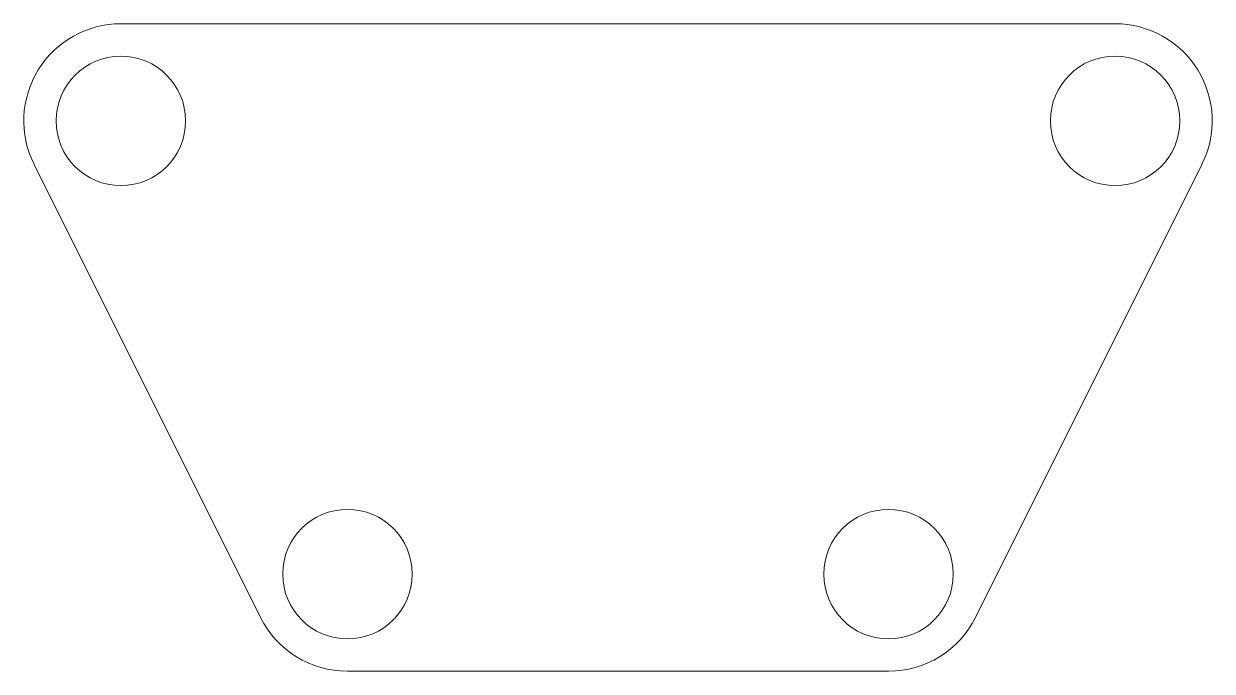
# Model space of a CAD drawing. Header units: millimetres. Extents: x -21.9 to 14.8, y -20 to 0.
import ezdxf

# ---------------------------------------------------------------- set-up
doc = ezdxf.new("R2010")
doc.units = ezdxf.units.MM

msp = doc.modelspace()

# ---------------------------------------------------------------- linework, layer by layer
at = {"color": 7, "linetype": 'Continuous', "lineweight": 15}
for p, q in [((-18.928, 0), (11.785, 0)), ((-14.611, -18.342), (-21.611, -4.342)), ((14.468, -4.342), (7.468, -18.342)), ((-11.928, -20), (4.785, -20))]:
    msp.add_line(p, q, dxfattribs=at)
for centre in [(-18.928, -3), (11.785, -3), (-11.928, -17), (4.785, -17)]:
    msp.add_circle(centre, 2, dxfattribs=at)
for centre, start, end in [((-18.928, -3), 90, 206.5651), ((11.785, -3), 333.4349, 90), ((-11.928, -17), 206.5651, 270), ((4.785, -17), 270, 333.4349)]:
    msp.add_arc(centre, 3, start, end, dxfattribs=at)

doc.saveas('drawing.dxf')
